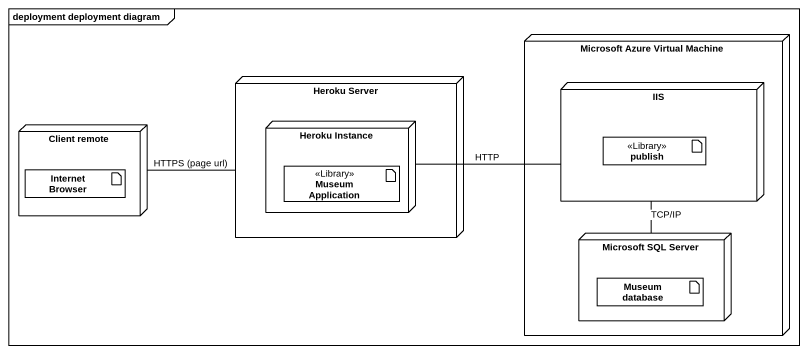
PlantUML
@startuml
mainframe deployment deployment diagram
node "Microsoft Azure Virtual Machine" as Microsoft_Azure_Virtual {
  node IIS {
    artifact publish <<Library>>
  }
  node "Microsoft SQL Server" as Microsoft_SQL_Server {
    artifact "Museum database" as Museum_database
  }
}
node "Heroku Server" as Heroku_Server {
  node "Heroku Instance" as Heroku_Instance {
    artifact "Museum Application" as Museum_Application <<Library>>
  }
}
node "Client remote" as Client_remote {
  artifact "Internet Browser" as Internet_Browser
}
IIS -- Microsoft_SQL_Server : TCP/IP
Client_remote -right- Heroku_Server : HTTPS (page url)
Heroku_Instance -right- IIS : HTTP
@enduml
